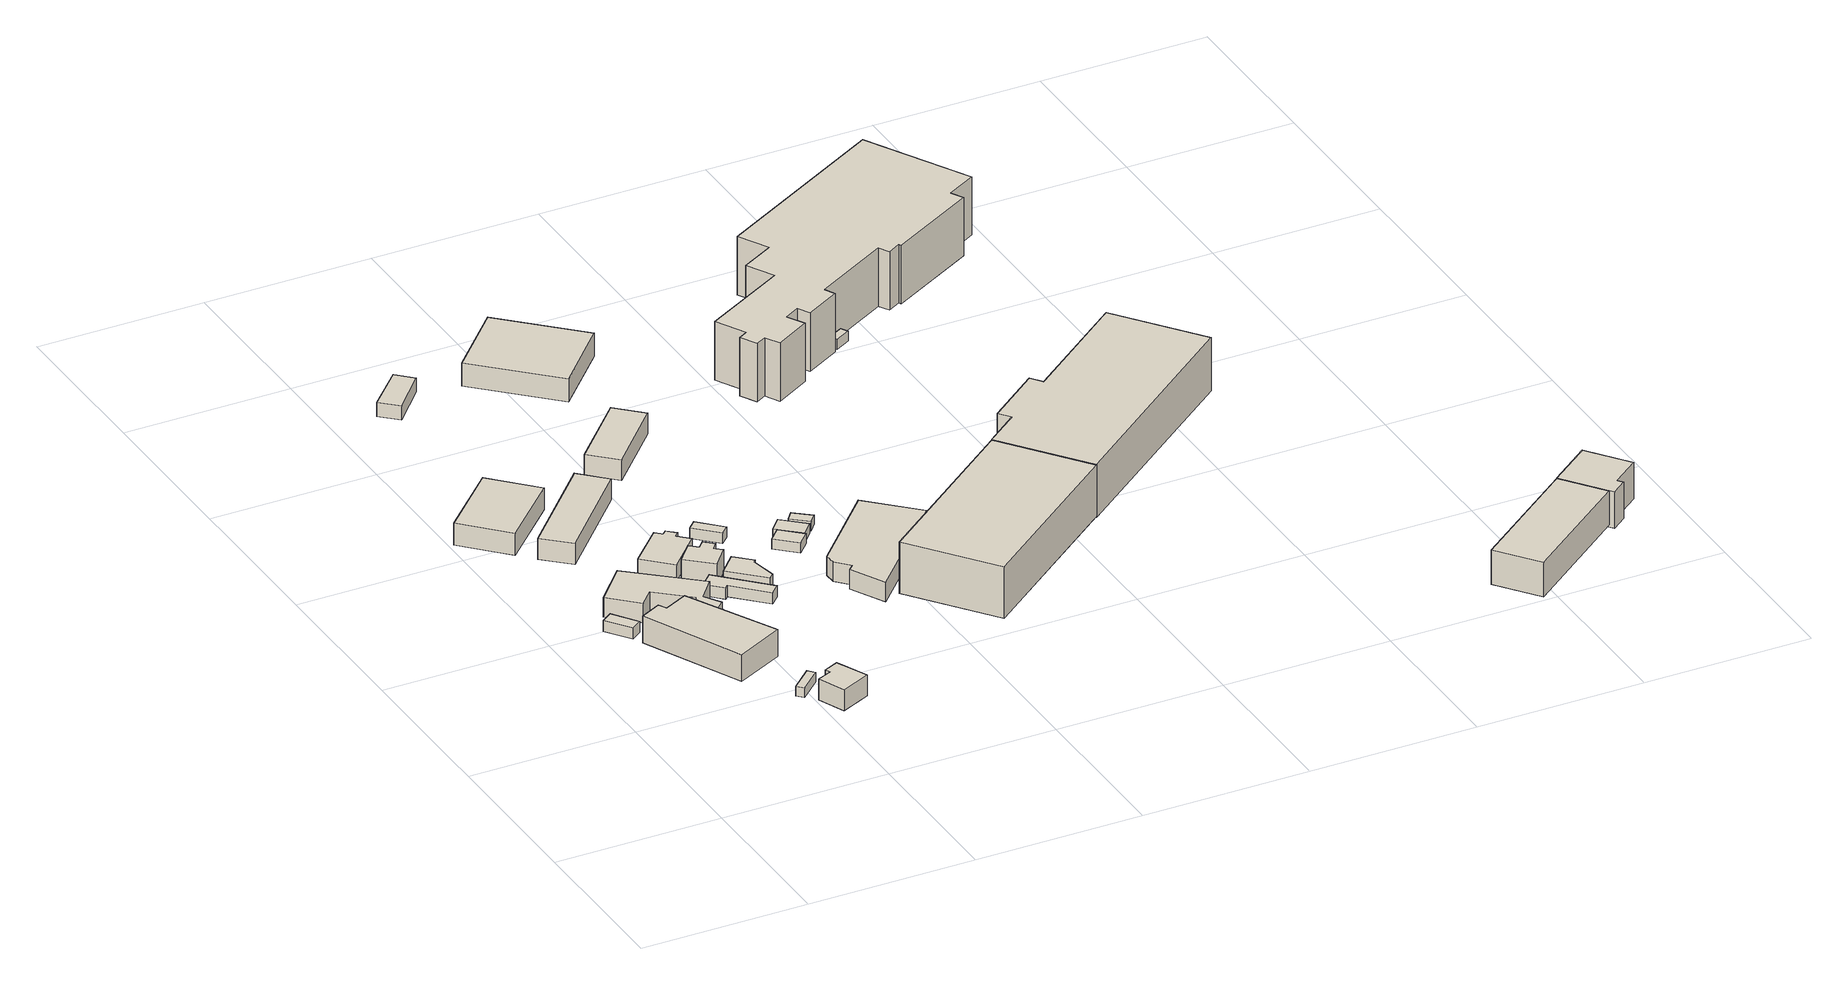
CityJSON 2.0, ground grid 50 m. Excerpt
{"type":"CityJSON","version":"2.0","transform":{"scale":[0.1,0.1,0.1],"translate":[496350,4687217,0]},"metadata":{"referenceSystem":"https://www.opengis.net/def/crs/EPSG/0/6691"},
"CityObjects":{
"building1":{"type":"Building","attributes":{"usage":"461","yearOfConstruction":"0001","measuredHeight":3.7,"storeysAboveGround":9999,"storeysBelowGround":9999,"BuildingDetailAttribute.siteArea":-9999,"BuildingDetailAttribute.totalFloorArea":-9999,"BuildingDetailAttribute.buildingFootprintArea":-9999,"BuildingDetailAttribute.buildingRoofEdgeArea":-9999,"BuildingDetailAttribute.buildingStructureOrgType":"9","BuildingDetailAttribute.fireproofStructureType":"1011","BuildingDetailAttribute.urbanPlanType":"21","BuildingDetailAttribute.areaClassificationType":"22","BuildingDetailAttribute.districtsAndZonesType":"99","BuildingDetailAttribute.landUseType":"231","BuildingDetailAttribute.buildingCoverageRate":-9999,"BuildingDetailAttribute.floorAreaRate":-9999,"BuildingDetailAttribute.specifiedBuildingCoverageRate":-9999,"BuildingDetailAttribute.specifiedFloorAreaRate":-9999,"BuildingDetailAttribute.surveyYear":2018,"TsunamiRiskAttribute.description":"1","TsunamiRiskAttribute.rank":"3","TsunamiRiskAttribute.depth":3.76,"BuildingIDAttribute.prefecture":"01","BuildingIDAttribute.city":"01205","RealEstateIDAttribute.realEstateIDOfBuilding":"4302000108419-0000","RealEstateIDAttribute.numberOfRealEstateIDOfLand":1,"RealEstateIDAttribute.realEstateIDOfLand":"4302000111727-0000","RealEstateIDAttribute.matchingScore":96},"geometry":[{"type":"Solid","lod":"1","boundaries":[[[[0,1,2,3]],[[2,4,5,3]],[[1,6,4,2]],[[0,7,6,1]],[[3,5,7,0]],[[4,6,7,5]]]]}]},
"building2":{"type":"Building","attributes":{"usage":"441","yearOfConstruction":1954,"measuredHeight":10.1,"storeysAboveGround":1,"storeysBelowGround":9999,"BuildingDetailAttribute.siteArea":2481,"BuildingDetailAttribute.totalFloorArea":260,"BuildingDetailAttribute.buildingFootprintArea":260,"BuildingDetailAttribute.buildingRoofEdgeArea":495.9,"BuildingDetailAttribute.buildingStructureOrgType":"1","BuildingDetailAttribute.fireproofStructureType":"1003","BuildingDetailAttribute.urbanPlanType":"21","BuildingDetailAttribute.areaClassificationType":"22","BuildingDetailAttribute.districtsAndZonesType":"5","BuildingDetailAttribute.landUseType":"261","BuildingDetailAttribute.buildingCoverageRate":10,"BuildingDetailAttribute.floorAreaRate":10,"BuildingDetailAttribute.specifiedBuildingCoverageRate":60,"BuildingDetailAttribute.specifiedFloorAreaRate":200,"BuildingDetailAttribute.surveyYear":2018,"TsunamiRiskAttribute.description":"1","TsunamiRiskAttribute.rank":"3","TsunamiRiskAttribute.depth":3.81,"BuildingIDAttribute.prefecture":"01","BuildingIDAttribute.city":"01205","RealEstateIDAttribute.realEstateIDOfBuilding":"4302000108411-0000","RealEstateIDAttribute.numberOfRealEstateIDOfLand":2,"RealEstateIDAttribute.realEstateIDOfLand":"4302000111727-0000","RealEstateIDAttribute.matchingScore":91},"geometry":[{"type":"Solid","lod":"1","boundaries":[[[[8,9,10,11,12,13]],[[12,14,15,13]],[[11,16,14,12]],[[10,17,16,11]],[[9,18,17,10]],[[8,19,18,9]],[[13,15,19,8]],[[14,16,17,18,19,15]]]]}]},
"building3":{"type":"Building","attributes":{"usage":"461","yearOfConstruction":"0001","measuredHeight":9.5,"storeysAboveGround":9999,"storeysBelowGround":9999,"BuildingDetailAttribute.siteArea":-9999,"BuildingDetailAttribute.totalFloorArea":-9999,"BuildingDetailAttribute.buildingFootprintArea":-9999,"BuildingDetailAttribute.buildingRoofEdgeArea":-9999,"BuildingDetailAttribute.buildingStructureOrgType":"9","BuildingDetailAttribute.fireproofStructureType":"1011","BuildingDetailAttribute.urbanPlanType":"21","BuildingDetailAttribute.areaClassificationType":"22","BuildingDetailAttribute.districtsAndZonesType":"99","BuildingDetailAttribute.landUseType":"231","BuildingDetailAttribute.buildingCoverageRate":-9999,"BuildingDetailAttribute.floorAreaRate":-9999,"BuildingDetailAttribute.specifiedBuildingCoverageRate":-9999,"BuildingDetailAttribute.specifiedFloorAreaRate":-9999,"BuildingDetailAttribute.surveyYear":2018,"TsunamiRiskAttribute.description":"1","TsunamiRiskAttribute.rank":"3","TsunamiRiskAttribute.depth":3.98,"BuildingIDAttribute.prefecture":"01","BuildingIDAttribute.city":"01205","RealEstateIDAttribute.realEstateIDOfBuilding":"4302000083629-0000","RealEstateIDAttribute.numberOfRealEstateIDOfLand":16,"RealEstateIDAttribute.realEstateIDOfLand":"4302000094026-0000","RealEstateIDAttribute.matchingScore":95},"geometry":[{"type":"Solid","lod":"1","boundaries":[[[[20,21,22,23]],[[22,24,25,23]],[[21,26,24,22]],[[20,27,26,21]],[[23,25,27,20]],[[24,26,27,25]]]]}]},
"building4":{"type":"Building","attributes":{"usage":"461","yearOfConstruction":"0001","measuredHeight":7.3,"storeysAboveGround":9999,"storeysBelowGround":9999,"BuildingDetailAttribute.siteArea":-9999,"BuildingDetailAttribute.totalFloorArea":-9999,"BuildingDetailAttribute.buildingFootprintArea":-9999,"BuildingDetailAttribute.buildingRoofEdgeArea":-9999,"BuildingDetailAttribute.buildingStructureOrgType":"9","BuildingDetailAttribute.fireproofStructureType":"1011","BuildingDetailAttribute.urbanPlanType":"21","BuildingDetailAttribute.areaClassificationType":"22","BuildingDetailAttribute.districtsAndZonesType":"99","BuildingDetailAttribute.landUseType":"231","BuildingDetailAttribute.buildingCoverageRate":-9999,"BuildingDetailAttribute.floorAreaRate":-9999,"BuildingDetailAttribute.specifiedBuildingCoverageRate":-9999,"BuildingDetailAttribute.specifiedFloorAreaRate":-9999,"BuildingDetailAttribute.surveyYear":2018,"TsunamiRiskAttribute.description":"1","TsunamiRiskAttribute.rank":"3","TsunamiRiskAttribute.depth":3.81,"BuildingIDAttribute.prefecture":"01","BuildingIDAttribute.city":"01205","RealEstateIDAttribute.realEstateIDOfBuilding":"4302000108414-0000","RealEstateIDAttribute.numberOfRealEstateIDOfLand":1,"RealEstateIDAttribute.realEstateIDOfLand":"4302000111727-0000","RealEstateIDAttribute.matchingScore":97},"geometry":[{"type":"Solid","lod":"1","boundaries":[[[[28,29,30,31,32,33,34,35,36,37,38,39]],[[38,40,41,39]],[[37,42,40,38]],[[36,43,42,37]],[[35,44,43,36]],[[34,45,44,35]],[[33,46,45,34]],[[32,47,46,33]],[[31,48,47,32]],[[30,49,48,31]],[[29,50,49,30]],[[28,51,50,29]],[[39,41,51,28]],[[40,42,43,44,45,46,47,48,49,50,51,41]]]]}]},
"building5":{"type":"Building","attributes":{"usage":"431","yearOfConstruction":2006,"measuredHeight":3.1,"storeysAboveGround":1,"storeysBelowGround":9999,"BuildingDetailAttribute.siteArea":76,"BuildingDetailAttribute.totalFloorArea":25,"BuildingDetailAttribute.buildingFootprintArea":25,"BuildingDetailAttribute.buildingRoofEdgeArea":22.2,"BuildingDetailAttribute.buildingStructureOrgType":"1","BuildingDetailAttribute.fireproofStructureType":"1003","BuildingDetailAttribute.urbanPlanType":"21","BuildingDetailAttribute.areaClassificationType":"22","BuildingDetailAttribute.districtsAndZonesType":"5","BuildingDetailAttribute.landUseType":"261","BuildingDetailAttribute.buildingCoverageRate":33,"BuildingDetailAttribute.floorAreaRate":33,"BuildingDetailAttribute.specifiedBuildingCoverageRate":60,"BuildingDetailAttribute.specifiedFloorAreaRate":200,"BuildingDetailAttribute.surveyYear":2018,"TsunamiRiskAttribute.description":"1","TsunamiRiskAttribute.rank":"3","TsunamiRiskAttribute.depth":3.92,"BuildingIDAttribute.prefecture":"01","BuildingIDAttribute.city":"01205"},"geometry":[{"type":"Solid","lod":"1","boundaries":[[[[52,53,54,55]],[[54,56,57,55]],[[53,58,56,54]],[[52,59,58,53]],[[55,57,59,52]],[[56,58,59,57]]]]}]},
"building6":{"type":"Building","attributes":{"usage":"402","yearOfConstruction":1985,"measuredHeight":8.3,"storeysAboveGround":2,"storeysBelowGround":9999,"BuildingDetailAttribute.siteArea":212,"BuildingDetailAttribute.totalFloorArea":148,"BuildingDetailAttribute.buildingFootprintArea":93,"BuildingDetailAttribute.buildingRoofEdgeArea":93,"BuildingDetailAttribute.buildingStructureOrgType":"1","BuildingDetailAttribute.fireproofStructureType":"1003","BuildingDetailAttribute.urbanPlanType":"21","BuildingDetailAttribute.areaClassificationType":"22","BuildingDetailAttribute.districtsAndZonesType":"5","BuildingDetailAttribute.landUseType":"261","BuildingDetailAttribute.buildingCoverageRate":44,"BuildingDetailAttribute.floorAreaRate":70,"BuildingDetailAttribute.specifiedBuildingCoverageRate":60,"BuildingDetailAttribute.specifiedFloorAreaRate":200,"BuildingDetailAttribute.surveyYear":2018,"TsunamiRiskAttribute.description":"1","TsunamiRiskAttribute.rank":"3","TsunamiRiskAttribute.depth":3.8,"BuildingIDAttribute.prefecture":"01","BuildingIDAttribute.city":"01205","RealEstateIDAttribute.realEstateIDOfBuilding":"4302000108397-0000","RealEstateIDAttribute.numberOfRealEstateIDOfLand":8,"RealEstateIDAttribute.realEstateIDOfLand":"4302000111727-0000","RealEstateIDAttribute.matchingScore":92},"geometry":[{"type":"Solid","lod":"1","boundaries":[[[[60,61,62,63,64,65]],[[64,66,67,65]],[[63,68,66,64]],[[62,69,68,63]],[[61,70,69,62]],[[60,71,70,61]],[[65,67,71,60]],[[66,68,69,70,71,67]]]]}]},
"building7":{"type":"Building","attributes":{"usage":"461","yearOfConstruction":"0001","measuredHeight":7.6,"storeysAboveGround":9999,"storeysBelowGround":9999,"BuildingDetailAttribute.siteArea":-9999,"BuildingDetailAttribute.totalFloorArea":-9999,"BuildingDetailAttribute.buildingFootprintArea":-9999,"BuildingDetailAttribute.buildingRoofEdgeArea":-9999,"BuildingDetailAttribute.buildingStructureOrgType":"9","BuildingDetailAttribute.fireproofStructureType":"1011","BuildingDetailAttribute.urbanPlanType":"21","BuildingDetailAttribute.areaClassificationType":"22","BuildingDetailAttribute.districtsAndZonesType":"99","BuildingDetailAttribute.landUseType":"231","BuildingDetailAttribute.buildingCoverageRate":-9999,"BuildingDetailAttribute.floorAreaRate":-9999,"BuildingDetailAttribute.specifiedBuildingCoverageRate":-9999,"BuildingDetailAttribute.specifiedFloorAreaRate":-9999,"BuildingDetailAttribute.surveyYear":2018,"TsunamiRiskAttribute.description":"1","TsunamiRiskAttribute.rank":"3","TsunamiRiskAttribute.depth":3.74,"BuildingIDAttribute.prefecture":"01","BuildingIDAttribute.city":"01205","RealEstateIDAttribute.realEstateIDOfBuilding":"4302000083630-0000","RealEstateIDAttribute.numberOfRealEstateIDOfLand":16,"RealEstateIDAttribute.realEstateIDOfLand":"4302000094026-0000","RealEstateIDAttribute.matchingScore":96},"geometry":[{"type":"Solid","lod":"1","boundaries":[[[[72,73,74,75]],[[74,76,77,75]],[[73,78,76,74]],[[72,79,78,73]],[[75,77,79,72]],[[76,78,79,77]]]]}]},
"building8":{"type":"Building","attributes":{"usage":"401","yearOfConstruction":1990,"measuredHeight":5.8,"storeysAboveGround":1,"storeysBelowGround":9999,"BuildingDetailAttribute.siteArea":289,"BuildingDetailAttribute.totalFloorArea":164,"BuildingDetailAttribute.buildingFootprintArea":164,"BuildingDetailAttribute.buildingRoofEdgeArea":167.6,"BuildingDetailAttribute.buildingStructureOrgType":"2","BuildingDetailAttribute.fireproofStructureType":"1002","BuildingDetailAttribute.urbanPlanType":"21","BuildingDetailAttribute.areaClassificationType":"22","BuildingDetailAttribute.districtsAndZonesType":"12","BuildingDetailAttribute.landUseType":"261","BuildingDetailAttribute.buildingCoverageRate":57,"BuildingDetailAttribute.floorAreaRate":57,"BuildingDetailAttribute.specifiedBuildingCoverageRate":-9999,"BuildingDetailAttribute.specifiedFloorAreaRate":-9999,"BuildingDetailAttribute.surveyYear":2018,"TsunamiRiskAttribute.description":"1","TsunamiRiskAttribute.rank":"3","TsunamiRiskAttribute.depth":3.8,"BuildingIDAttribute.prefecture":"01","BuildingIDAttribute.city":"01205","RealEstateIDAttribute.realEstateIDOfBuilding":"4302001153695-0000","RealEstateIDAttribute.numberOfRealEstateIDOfLand":1,"RealEstateIDAttribute.realEstateIDOfLand":"4302000111727-0000","RealEstateIDAttribute.matchingScore":91},"geometry":[{"type":"Solid","lod":"1","boundaries":[[[[80,81,82,83,84,85,86,87]],[[86,88,89,87]],[[85,90,88,86]],[[84,91,90,85]],[[83,92,91,84]],[[82,93,92,83]],[[81,94,93,82]],[[80,95,94,81]],[[87,89,95,80]],[[88,90,91,92,93,94,95,89]]]]}]},
"building9":{"type":"Building","attributes":{"usage":"461","yearOfConstruction":"0001","measuredHeight":7.5,"storeysAboveGround":9999,"storeysBelowGround":9999,"BuildingDetailAttribute.siteArea":-9999,"BuildingDetailAttribute.totalFloorArea":-9999,"BuildingDetailAttribute.buildingFootprintArea":-9999,"BuildingDetailAttribute.buildingRoofEdgeArea":-9999,"BuildingDetailAttribute.buildingStructureOrgType":"9","BuildingDetailAttribute.fireproofStructureType":"1011","BuildingDetailAttribute.urbanPlanType":"21","BuildingDetailAttribute.areaClassificationType":"22","BuildingDetailAttribute.districtsAndZonesType":"99","BuildingDetailAttribute.landUseType":"231","BuildingDetailAttribute.buildingCoverageRate":-9999,"BuildingDetailAttribute.floorAreaRate":-9999,"BuildingDetailAttribute.specifiedBuildingCoverageRate":-9999,"BuildingDetailAttribute.specifiedFloorAreaRate":-9999,"BuildingDetailAttribute.surveyYear":2018,"TsunamiRiskAttribute.description":"1","TsunamiRiskAttribute.rank":"3","TsunamiRiskAttribute.depth":3.94,"BuildingIDAttribute.prefecture":"01","BuildingIDAttribute.city":"01205"},"geometry":[{"type":"Solid","lod":"1","boundaries":[[[[96,97,98,99,100,101,102,103]],[[102,104,105,103]],[[101,106,104,102]],[[100,107,106,101]],[[99,108,107,100]],[[98,109,108,99]],[[97,110,109,98]],[[96,111,110,97]],[[103,105,111,96]],[[104,106,107,108,109,110,111,105]]]]}]},
"building10":{"type":"Building","attributes":{"usage":"461","yearOfConstruction":"0001","measuredHeight":5,"storeysAboveGround":9999,"storeysBelowGround":9999,"BuildingDetailAttribute.siteArea":-9999,"BuildingDetailAttribute.totalFloorArea":-9999,"BuildingDetailAttribute.buildingFootprintArea":-9999,"BuildingDetailAttribute.buildingRoofEdgeArea":-9999,"BuildingDetailAttribute.buildingStructureOrgType":"9","BuildingDetailAttribute.fireproofStructureType":"1011","BuildingDetailAttribute.urbanPlanType":"21","BuildingDetailAttribute.areaClassificationType":"22","BuildingDetailAttribute.districtsAndZonesType":"99","BuildingDetailAttribute.landUseType":"231","BuildingDetailAttribute.buildingCoverageRate":-9999,"BuildingDetailAttribute.floorAreaRate":-9999,"BuildingDetailAttribute.specifiedBuildingCoverageRate":-9999,"BuildingDetailAttribute.specifiedFloorAreaRate":-9999,"BuildingDetailAttribute.surveyYear":2018,"TsunamiRiskAttribute.description":"1","TsunamiRiskAttribute.rank":"3","TsunamiRiskAttribute.depth":4.03,"BuildingIDAttribute.prefecture":"01","BuildingIDAttribute.city":"01205"},"geometry":[{"type":"Solid","lod":"1","boundaries":[[[[112,113,114,115,116,117]],[[116,118,119,117]],[[115,120,118,116]],[[114,121,120,115]],[[113,122,121,114]],[[112,123,122,113]],[[117,119,123,112]],[[118,120,121,122,123,119]]]]}]},
"building11":{"type":"Building","attributes":{"usage":"461","yearOfConstruction":"0001","measuredHeight":5.1,"storeysAboveGround":9999,"storeysBelowGround":9999,"BuildingDetailAttribute.siteArea":-9999,"BuildingDetailAttribute.totalFloorArea":-9999,"BuildingDetailAttribute.buildingFootprintArea":-9999,"BuildingDetailAttribute.buildingRoofEdgeArea":-9999,"BuildingDetailAttribute.buildingStructureOrgType":"9","BuildingDetailAttribute.fireproofStructureType":"1011","BuildingDetailAttribute.urbanPlanType":"21","BuildingDetailAttribute.areaClassificationType":"22","BuildingDetailAttribute.districtsAndZonesType":"99","BuildingDetailAttribute.landUseType":"231","BuildingDetailAttribute.buildingCoverageRate":-9999,"BuildingDetailAttribute.floorAreaRate":-9999,"BuildingDetailAttribute.specifiedBuildingCoverageRate":-9999,"BuildingDetailAttribute.specifiedFloorAreaRate":-9999,"BuildingDetailAttribute.surveyYear":2018,"TsunamiRiskAttribute.description":"1","TsunamiRiskAttribute.rank":"3","TsunamiRiskAttribute.depth":3.65,"BuildingIDAttribute.prefecture":"01","BuildingIDAttribute.city":"01205","RealEstateIDAttribute.realEstateIDOfBuilding":"4302000083627-0000","RealEstateIDAttribute.numberOfRealEstateIDOfLand":16,"RealEstateIDAttribute.realEstateIDOfLand":"4302000094026-0000","RealEstateIDAttribute.matchingScore":98},"geometry":[{"type":"Solid","lod":"1","boundaries":[[[[124,125,126,127]],[[126,128,129,127]],[[125,130,128,126]],[[124,131,130,125]],[[127,129,131,124]],[[128,130,131,129]]]]}]},
"building12":{"type":"Building","attributes":{"usage":"461","yearOfConstruction":"0001","measuredHeight":6.2,"storeysAboveGround":9999,"storeysBelowGround":9999,"BuildingDetailAttribute.siteArea":-9999,"BuildingDetailAttribute.totalFloorArea":-9999,"BuildingDetailAttribute.buildingFootprintArea":-9999,"BuildingDetailAttribute.buildingRoofEdgeArea":-9999,"BuildingDetailAttribute.buildingStructureOrgType":"9","BuildingDetailAttribute.fireproofStructureType":"1011","BuildingDetailAttribute.urbanPlanType":"21","BuildingDetailAttribute.areaClassificationType":"22","BuildingDetailAttribute.districtsAndZonesType":"99","BuildingDetailAttribute.landUseType":"231","BuildingDetailAttribute.buildingCoverageRate":-9999,"BuildingDetailAttribute.floorAreaRate":-9999,"BuildingDetailAttribute.specifiedBuildingCoverageRate":-9999,"BuildingDetailAttribute.specifiedFloorAreaRate":-9999,"BuildingDetailAttribute.surveyYear":2018,"TsunamiRiskAttribute.description":"1","TsunamiRiskAttribute.rank":"3","TsunamiRiskAttribute.depth":4.04,"BuildingIDAttribute.prefecture":"01","BuildingIDAttribute.city":"01205"},"geometry":[{"type":"Solid","lod":"1","boundaries":[[[[132,133,134,135,136,137]],[[136,138,139,137]],[[135,140,138,136]],[[134,141,140,135]],[[133,142,141,134]],[[132,143,142,133]],[[137,139,143,132]],[[138,140,141,142,143,139]]]]}]},
"building13":{"type":"Building","attributes":{"usage":"461","yearOfConstruction":"0001","measuredHeight":3.8,"storeysAboveGround":9999,"storeysBelowGround":9999,"BuildingDetailAttribute.siteArea":-9999,"BuildingDetailAttribute.totalFloorArea":-9999,"BuildingDetailAttribute.buildingFootprintArea":-9999,"BuildingDetailAttribute.buildingRoofEdgeArea":-9999,"BuildingDetailAttribute.buildingStructureOrgType":"9","BuildingDetailAttribute.fireproofStructureType":"1011","BuildingDetailAttribute.urbanPlanType":"21","BuildingDetailAttribute.areaClassificationType":"22","BuildingDetailAttribute.districtsAndZonesType":"99","BuildingDetailAttribute.landUseType":"231","BuildingDetailAttribute.buildingCoverageRate":-9999,"BuildingDetailAttribute.floorAreaRate":-9999,"BuildingDetailAttribute.specifiedBuildingCoverageRate":-9999,"BuildingDetailAttribute.specifiedFloorAreaRate":-9999,"BuildingDetailAttribute.surveyYear":2018,"TsunamiRiskAttribute.description":"1","TsunamiRiskAttribute.rank":"3","TsunamiRiskAttribute.depth":3.78,"BuildingIDAttribute.prefecture":"01","BuildingIDAttribute.city":"01205"},"geometry":[{"type":"Solid","lod":"1","boundaries":[[[[144,145,146,147]],[[146,148,149,147]],[[145,150,148,146]],[[144,151,150,145]],[[147,149,151,144]],[[148,150,151,149]]]]}]},
"building14":{"type":"Building","attributes":{"usage":"461","yearOfConstruction":"0001","measuredHeight":11.4,"storeysAboveGround":9999,"storeysBelowGround":9999,"BuildingDetailAttribute.siteArea":-9999,"BuildingDetailAttribute.totalFloorArea":-9999,"BuildingDetailAttribute.buildingFootprintArea":-9999,"BuildingDetailAttribute.buildingRoofEdgeArea":-9999,"BuildingDetailAttribute.buildingStructureOrgType":"9","BuildingDetailAttribute.fireproofStructureType":"1011","BuildingDetailAttribute.urbanPlanType":"21","BuildingDetailAttribute.areaClassificationType":"22","BuildingDetailAttribute.districtsAndZonesType":"99","BuildingDetailAttribute.landUseType":"231","BuildingDetailAttribute.buildingCoverageRate":-9999,"BuildingDetailAttribute.floorAreaRate":-9999,"BuildingDetailAttribute.specifiedBuildingCoverageRate":-9999,"BuildingDetailAttribute.specifiedFloorAreaRate":-9999,"BuildingDetailAttribute.surveyYear":2018,"TsunamiRiskAttribute.description":"1","TsunamiRiskAttribute.rank":"3","TsunamiRiskAttribute.depth":3.67,"BuildingIDAttribute.prefecture":"01","BuildingIDAttribute.city":"01205","RealEstateIDAttribute.realEstateIDOfBuilding":"4302000083631-0000","RealEstateIDAttribute.numberOfRealEstateIDOfLand":16,"RealEstateIDAttribute.realEstateIDOfLand":"4302000094026-0000","RealEstateIDAttribute.matchingScore":97},"geometry":[{"type":"Solid","lod":"1","boundaries":[[[[152,153,154,155]],[[154,156,157,155]],[[153,158,156,154]],[[152,159,158,153]],[[155,157,159,152]],[[156,158,159,157]]]]}]},
"building15":{"type":"Building","attributes":{"usage":"461","yearOfConstruction":"0001","measuredHeight":3.5,"storeysAboveGround":9999,"storeysBelowGround":9999,"BuildingDetailAttribute.siteArea":-9999,"BuildingDetailAttribute.totalFloorArea":-9999,"BuildingDetailAttribute.buildingFootprintArea":-9999,"BuildingDetailAttribute.buildingRoofEdgeArea":-9999,"BuildingDetailAttribute.buildingStructureOrgType":"9","BuildingDetailAttribute.fireproofStructureType":"1011","BuildingDetailAttribute.urbanPlanType":"21","BuildingDetailAttribute.areaClassificationType":"22","BuildingDetailAttribute.districtsAndZonesType":"99","BuildingDetailAttribute.landUseType":"231","BuildingDetailAttribute.buildingCoverageRate":-9999,"BuildingDetailAttribute.floorAreaRate":-9999,"BuildingDetailAttribute.specifiedBuildingCoverageRate":-9999,"BuildingDetailAttribute.specifiedFloorAreaRate":-9999,"BuildingDetailAttribute.surveyYear":2018,"TsunamiRiskAttribute.description":"1","TsunamiRiskAttribute.rank":"3","TsunamiRiskAttribute.depth":3.96,"BuildingIDAttribute.prefecture":"01","BuildingIDAttribute.city":"01205","RealEstateIDAttribute.realEstateIDOfBuilding":"4302000108421-0000","RealEstateIDAttribute.numberOfRealEstateIDOfLand":1,"RealEstateIDAttribute.realEstateIDOfLand":"4302000111727-0000","RealEstateIDAttribute.matchingScore":98},"geometry":[{"type":"Solid","lod":"1","boundaries":[[[[160,161,162,163]],[[162,164,165,163]],[[161,166,164,162]],[[160,167,166,161]],[[163,165,167,160]],[[164,166,167,165]]]]}]},
"building16":{"type":"Building","attributes":{"usage":"461","yearOfConstruction":"0001","measuredHeight":3.5,"storeysAboveGround":9999,"storeysBelowGround":9999,"BuildingDetailAttribute.siteArea":-9999,"BuildingDetailAttribute.totalFloorArea":-9999,"BuildingDetailAttribute.buildingFootprintArea":-9999,"BuildingDetailAttribute.buildingRoofEdgeArea":-9999,"BuildingDetailAttribute.buildingStructureOrgType":"9","BuildingDetailAttribute.fireproofStructureType":"1011","BuildingDetailAttribute.urbanPlanType":"21","BuildingDetailAttribute.areaClassificationType":"22","BuildingDetailAttribute.districtsAndZonesType":"99","BuildingDetailAttribute.landUseType":"231","BuildingDetailAttribute.buildingCoverageRate":-9999,"BuildingDetailAttribute.floorAreaRate":-9999,"BuildingDetailAttribute.specifiedBuildingCoverageRate":-9999,"BuildingDetailAttribute.specifiedFloorAreaRate":-9999,"BuildingDetailAttribute.surveyYear":2018,"TsunamiRiskAttribute.description":"1","TsunamiRiskAttribute.rank":"3","TsunamiRiskAttribute.depth":3.96,"BuildingIDAttribute.prefecture":"01","BuildingIDAttribute.city":"01205","RealEstateIDAttribute.realEstateIDOfBuilding":"4302000108399-0000","RealEstateIDAttribute.numberOfRealEstateIDOfLand":8,"RealEstateIDAttribute.realEstateIDOfLand":"4302000111727-0000","RealEstateIDAttribute.matchingScore":97},"geometry":[{"type":"Solid","lod":"1","boundaries":[[[[168,169,170,171]],[[170,172,173,171]],[[169,174,172,170]],[[168,175,174,169]],[[171,173,175,168]],[[172,174,175,173]]]]}]},
"building17":{"type":"Building","attributes":{"usage":"461","yearOfConstruction":"0001","measuredHeight":2.9,"storeysAboveGround":9999,"storeysBelowGround":9999,"BuildingDetailAttribute.siteArea":-9999,"BuildingDetailAttribute.totalFloorArea":-9999,"BuildingDetailAttribute.buildingFootprintArea":-9999,"BuildingDetailAttribute.buildingRoofEdgeArea":-9999,"BuildingDetailAttribute.buildingStructureOrgType":"9","BuildingDetailAttribute.fireproofStructureType":"1011","BuildingDetailAttribute.urbanPlanType":"21","BuildingDetailAttribute.areaClassificationType":"22","BuildingDetailAttribute.districtsAndZonesType":"99","BuildingDetailAttribute.landUseType":"231","BuildingDetailAttribute.buildingCoverageRate":-9999,"BuildingDetailAttribute.floorAreaRate":-9999,"BuildingDetailAttribute.specifiedBuildingCoverageRate":-9999,"BuildingDetailAttribute.specifiedFloorAreaRate":-9999,"BuildingDetailAttribute.surveyYear":2018,"TsunamiRiskAttribute.description":"1","TsunamiRiskAttribute.rank":"3","TsunamiRiskAttribute.depth":4.02,"BuildingIDAttribute.prefecture":"01","BuildingIDAttribute.city":"01205","RealEstateIDAttribute.realEstateIDOfBuilding":"4302000108420-0000","RealEstateIDAttribute.numberOfRealEstateIDOfLand":1,"RealEstateIDAttribute.realEstateIDOfLand":"4302000111727-0000","RealEstateIDAttribute.matchingScore":96},"geometry":[{"type":"Solid","lod":"1","boundaries":[[[[176,177,178,179]],[[178,180,181,179]],[[177,182,180,178]],[[176,183,182,177]],[[179,181,183,176]],[[180,182,183,181]]]]}]},
"building18":{"type":"Building","attributes":{"usage":"431","yearOfConstruction":1993,"measuredHeight":8.9,"storeysAboveGround":1,"storeysBelowGround":9999,"BuildingDetailAttribute.siteArea":-9999,"BuildingDetailAttribute.totalFloorArea":615,"BuildingDetailAttribute.buildingFootprintArea":615,"BuildingDetailAttribute.buildingRoofEdgeArea":727.2,"BuildingDetailAttribute.buildingStructureOrgType":"2","BuildingDetailAttribute.fireproofStructureType":"1002","BuildingDetailAttribute.urbanPlanType":"21","BuildingDetailAttribute.areaClassificationType":"22","BuildingDetailAttribute.districtsAndZonesType":"12","BuildingDetailAttribute.landUseType":"261","BuildingDetailAttribute.buildingCoverageRate":-9999,"BuildingDetailAttribute.floorAreaRate":-9999,"BuildingDetailAttribute.specifiedBuildingCoverageRate":-9999,"BuildingDetailAttribute.specifiedFloorAreaRate":-9999,"BuildingDetailAttribute.surveyYear":2018,"TsunamiRiskAttribute.description":"1","TsunamiRiskAttribute.rank":"3","TsunamiRiskAttribute.depth":3.58,"BuildingIDAttribute.prefecture":"01","BuildingIDAttribute.city":"01205"},"geometry":[{"type":"Solid","lod":"1","boundaries":[[[[184,185,186,187]],[[186,188,189,187]],[[185,190,188,186]],[[184,191,190,185]],[[187,189,191,184]],[[188,190,191,189]]]]}]},
"building19":{"type":"Building","attributes":{"usage":"441","yearOfConstruction":1985,"measuredHeight":8.5,"storeysAboveGround":1,"storeysBelowGround":9999,"BuildingDetailAttribute.siteArea":-9999,"BuildingDetailAttribute.totalFloorArea":922,"BuildingDetailAttribute.buildingFootprintArea":922,"BuildingDetailAttribute.buildingRoofEdgeArea":663.4,"BuildingDetailAttribute.buildingStructureOrgType":"9","BuildingDetailAttribute.fireproofStructureType":"1011","BuildingDetailAttribute.urbanPlanType":"21","BuildingDetailAttribute.areaClassificationType":"22","BuildingDetailAttribute.districtsAndZonesType":"12","BuildingDetailAttribute.landUseType":"261","BuildingDetailAttribute.buildingCoverageRate":-9999,"BuildingDetailAttribute.floorAreaRate":-9999,"BuildingDetailAttribute.specifiedBuildingCoverageRate":-9999,"BuildingDetailAttribute.specifiedFloorAreaRate":-9999,"BuildingDetailAttribute.surveyYear":2018,"TsunamiRiskAttribute.description":"1","TsunamiRiskAttribute.rank":"3","TsunamiRiskAttribute.depth":4.13,"BuildingIDAttribute.prefecture":"01","BuildingIDAttribute.city":"01205"},"geometry":[{"type":"Solid","lod":"1","boundaries":[[[[192,193,194,195,196,197,198]],[[197,199,200,198]],[[196,201,199,197]],[[195,202,201,196]],[[194,203,202,195]],[[193,204,203,194]],[[192,205,204,193]],[[198,200,205,192]],[[199,201,202,203,204,205,200]]]]}]},
"building20":{"type":"Building","attributes":{"usage":"461","yearOfConstruction":"0001","measuredHeight":3.8,"storeysAboveGround":9999,"storeysBelowGround":9999,"BuildingDetailAttribute.siteArea":-9999,"BuildingDetailAttribute.totalFloorArea":-9999,"BuildingDetailAttribute.buildingFootprintArea":-9999,"BuildingDetailAttribute.buildingRoofEdgeArea":-9999,"BuildingDetailAttribute.buildingStructureOrgType":"9","BuildingDetailAttribute.fireproofStructureType":"1011","BuildingDetailAttribute.urbanPlanType":"21","BuildingDetailAttribute.areaClassificationType":"22","BuildingDetailAttribute.districtsAndZonesType":"99","BuildingDetailAttribute.landUseType":"231","BuildingDetailAttribute.buildingCoverageRate":-9999,"BuildingDetailAttribute.floorAreaRate":-9999,"BuildingDetailAttribute.specifiedBuildingCoverageRate":-9999,"BuildingDetailAttribute.specifiedFloorAreaRate":-9999,"BuildingDetailAttribute.surveyYear":2018,"TsunamiRiskAttribute.description":"1","TsunamiRiskAttribute.rank":"3","TsunamiRiskAttribute.depth":4.18,"BuildingIDAttribute.prefecture":"01","BuildingIDAttribute.city":"01205","RealEstateIDAttribute.realEstateIDOfBuilding":"4302000108425-0000","RealEstateIDAttribute.numberOfRealEstateIDOfLand":1,"RealEstateIDAttribute.realEstateIDOfLand":"4302000111727-0000","RealEstateIDAttribute.matchingScore":92},"geometry":[{"type":"Solid","lod":"1","boundaries":[[[[206,207,208,209]],[[208,210,211,209]],[[207,212,210,208]],[[206,213,212,207]],[[209,211,213,206]],[[210,212,213,211]]]]}]},
"building21":{"type":"Building","attributes":{"usage":"441","yearOfConstruction":1970,"measuredHeight":19.3,"storeysAboveGround":2,"storeysBelowGround":9999,"BuildingDetailAttribute.siteArea":-9999,"BuildingDetailAttribute.totalFloorArea":4171,"BuildingDetailAttribute.buildingFootprintArea":4070,"BuildingDetailAttribute.buildingRoofEdgeArea":4204.9,"BuildingDetailAttribute.buildingStructureOrgType":"2","BuildingDetailAttribute.fireproofStructureType":"1011","BuildingDetailAttribute.urbanPlanType":"21","BuildingDetailAttribute.areaClassificationType":"22","BuildingDetailAttribute.districtsAndZonesType":"12","BuildingDetailAttribute.landUseType":"261","BuildingDetailAttribute.buildingCoverageRate":-9999,"BuildingDetailAttribute.floorAreaRate":-9999,"BuildingDetailAttribute.specifiedBuildingCoverageRate":-9999,"BuildingDetailAttribute.specifiedFloorAreaRate":-9999,"BuildingDetailAttribute.surveyYear":2018,"TsunamiRiskAttribute.description":"1","TsunamiRiskAttribute.rank":"3","TsunamiRiskAttribute.depth":3.94,"BuildingIDAttribute.prefecture":"01","BuildingIDAttribute.city":"01205"},"geometry":[{"type":"Solid","lod":"1","boundaries":[[[[214,215,216,217]],[[216,218,219,217]],[[215,220,218,216]],[[214,221,220,215]],[[217,219,221,214]],[[218,220,221,219]]]]}]},
"building22":{"type":"Building","attributes":{"usage":"461","yearOfConstruction":"0001","measuredHeight":15,"storeysAboveGround":9999,"storeysBelowGround":9999,"BuildingDetailAttribute.siteArea":-9999,"BuildingDetailAttribute.totalFloorArea":-9999,"BuildingDetailAttribute.buildingFootprintArea":-9999,"BuildingDetailAttribute.buildingRoofEdgeArea":-9999,"BuildingDetailAttribute.buildingStructureOrgType":"9","BuildingDetailAttribute.fireproofStructureType":"1011","BuildingDetailAttribute.urbanPlanType":"21","BuildingDetailAttribute.areaClassificationType":"22","BuildingDetailAttribute.districtsAndZonesType":"99","BuildingDetailAttribute.landUseType":"231","BuildingDetailAttribute.buildingCoverageRate":-9999,"BuildingDetailAttribute.floorAreaRate":-9999,"BuildingDetailAttribute.specifiedBuildingCoverageRate":-9999,"BuildingDetailAttribute.specifiedFloorAreaRate":-9999,"BuildingDetailAttribute.surveyYear":2018,"TsunamiRiskAttribute.description":"1","TsunamiRiskAttribute.rank":"3","TsunamiRiskAttribute.depth":3.91,"BuildingIDAttribute.prefecture":"01","BuildingIDAttribute.city":"01205"},"geometry":[{"type":"Solid","lod":"1","boundaries":[[[[222,223,224,225,226]],[[225,227,228,226]],[[224,229,227,225]],[[223,230,229,224]],[[222,231,230,223]],[[226,228,231,222]],[[227,229,230,231,228]]]]}]},
"building23":{"type":"Building","attributes":{"usage":"461","yearOfConstruction":"0001","measuredHeight":3.6,"storeysAboveGround":9999,"storeysBelowGround":9999,"BuildingDetailAttribute.siteArea":-9999,"BuildingDetailAttribute.totalFloorArea":-9999,"BuildingDetailAttribute.buildingFootprintArea":-9999,"BuildingDetailAttribute.buildingRoofEdgeArea":-9999,"BuildingDetailAttribute.buildingStructureOrgType":"9","BuildingDetailAttribute.fireproofStructureType":"1011","BuildingDetailAttribute.urbanPlanType":"21","BuildingDetailAttribute.areaClassificationType":"22","BuildingDetailAttribute.districtsAndZonesType":"99","BuildingDetailAttribute.landUseType":"231","BuildingDetailAttribute.buildingCoverageRate":-9999,"BuildingDetailAttribute.floorAreaRate":-9999,"BuildingDetailAttribute.specifiedBuildingCoverageRate":-9999,"BuildingDetailAttribute.specifiedFloorAreaRate":-9999,"BuildingDetailAttribute.surveyYear":2018,"TsunamiRiskAttribute.description":"1","TsunamiRiskAttribute.rank":"3","TsunamiRiskAttribute.depth":3.93,"BuildingIDAttribute.prefecture":"01","BuildingIDAttribute.city":"01205"},"geometry":[{"type":"Solid","lod":"1","boundaries":[[[[232,233,234,235]],[[234,236,237,235]],[[233,238,236,234]],[[232,239,238,233]],[[235,237,239,232]],[[236,238,239,237]]]]}]},
"building24":{"type":"Building","attributes":{"usage":"461","yearOfConstruction":"0001","measuredHeight":19.4,"storeysAboveGround":9999,"storeysBelowGround":9999,"BuildingDetailAttribute.siteArea":-9999,"BuildingDetailAttribute.totalFloorArea":-9999,"BuildingDetailAttribute.buildingFootprintArea":-9999,"BuildingDetailAttribute.buildingRoofEdgeArea":-9999,"BuildingDetailAttribute.buildingStructureOrgType":"9","BuildingDetailAttribute.fireproofStructureType":"1002","BuildingDetailAttribute.urbanPlanType":"21","BuildingDetailAttribute.areaClassificationType":"22","BuildingDetailAttribute.districtsAndZonesType":"99","BuildingDetailAttribute.landUseType":"231","BuildingDetailAttribute.buildingCoverageRate":-9999,"BuildingDetailAttribute.floorAreaRate":-9999,"BuildingDetailAttribute.specifiedBuildingCoverageRate":-9999,"BuildingDetailAttribute.specifiedFloorAreaRate":-9999,"BuildingDetailAttribute.surveyYear":2018,"TsunamiRiskAttribute.description":"1","TsunamiRiskAttribute.rank":"3","TsunamiRiskAttribute.depth":3.83,"BuildingIDAttribute.prefecture":"01","BuildingIDAttribute.city":"01205","RealEstateIDAttribute.realEstateIDOfBuilding":"4302000108392-0000","RealEstateIDAttribute.numberOfRealEstateIDOfLand":1,"RealEstateIDAttribute.realEstateIDOfLand":"4302000111725-0000","RealEstateIDAttribute.matchingScore":85},"geometry":[{"type":"Solid","lod":"1","boundaries":[[[[240,241,242,243,244,245,246,247]],[[246,248,249,247]],[[245,250,248,246]],[[244,251,250,245]],[[243,252,251,244]],[[242,253,252,243]],[[241,254,253,242]],[[240,255,254,241]],[[247,249,255,240]],[[248,250,251,252,253,254,255,249]]]]}]},
"building25":{"type":"Building","attributes":{"usage":"441","yearOfConstruction":1974,"measuredHeight":20.4,"storeysAboveGround":2,"storeysBelowGround":9999,"BuildingDetailAttribute.siteArea":45274,"BuildingDetailAttribute.totalFloorArea":5905,"BuildingDetailAttribute.buildingFootprintArea":2853,"BuildingDetailAttribute.buildingRoofEdgeArea":3064.2,"BuildingDetailAttribute.buildingStructureOrgType":"2","BuildingDetailAttribute.fireproofStructureType":"1002","BuildingDetailAttribute.urbanPlanType":"21","BuildingDetailAttribute.areaClassificationType":"22","BuildingDetailAttribute.districtsAndZonesType":"12","BuildingDetailAttribute.landUseType":"261","BuildingDetailAttribute.buildingCoverageRate":6,"BuildingDetailAttribute.floorAreaRate":13,"BuildingDetailAttribute.specifiedBuildingCoverageRate":-9999,"BuildingDetailAttribute.specifiedFloorAreaRate":-9999,"BuildingDetailAttribute.surveyYear":2018,"TsunamiRiskAttribute.description":"1","TsunamiRiskAttribute.rank":"3","TsunamiRiskAttribute.depth":3.84,"BuildingIDAttribute.prefecture":"01","BuildingIDAttribute.city":"01205","RealEstateIDAttribute.realEstateIDOfBuilding":"4302000108473-0000","RealEstateIDAttribute.numberOfRealEstateIDOfLand":4,"RealEstateIDAttribute.realEstateIDOfLand":"4302000111806-0000","RealEstateIDAttribute.matchingScore":86},"geometry":[{"type":"Solid","lod":"1","boundaries":[[[[256,257,258,259,260,261,262,263,264,265,266,267,268,269,270,271,272,273,274,275,276,277,278,279]],[[278,280,281,279]],[[277,282,280,278]],[[276,283,282,277]],[[275,284,283,276]],[[274,285,284,275]],[[273,286,285,274]],[[272,287,286,273]],[[271,288,287,272]],[[270,289,288,271]],[[269,290,289,270]],[[268,291,290,269]],[[267,292,291,268]],[[266,293,292,267]],[[265,294,293,266]],[[264,295,294,265]],[[263,296,295,264]],[[262,297,296,263]],[[261,298,297,262]],[[260,299,298,261]],[[259,300,299,260]],[[258,301,300,259]],[[257,302,301,258]],[[256,303,302,257]],[[279,281,303,256]],[[280,282,283,284,285,286,287,288,289,290,291,292,293,294,295,296,297,298,299,300,301,302,303,281]]]]}]},
"building26":{"type":"Building","attributes":{"usage":"461","yearOfConstruction":"0001","measuredHeight":14,"storeysAboveGround":9999,"storeysBelowGround":9999,"BuildingDetailAttribute.siteArea":-9999,"BuildingDetailAttribute.totalFloorArea":-9999,"BuildingDetailAttribute.buildingFootprintArea":-9999,"BuildingDetailAttribute.buildingRoofEdgeArea":-9999,"BuildingDetailAttribute.buildingStructureOrgType":"9","BuildingDetailAttribute.fireproofStructureType":"1011","BuildingDetailAttribute.urbanPlanType":"21","BuildingDetailAttribute.areaClassificationType":"22","BuildingDetailAttribute.districtsAndZonesType":"99","BuildingDetailAttribute.landUseType":"231","BuildingDetailAttribute.buildingCoverageRate":-9999,"BuildingDetailAttribute.floorAreaRate":-9999,"BuildingDetailAttribute.specifiedBuildingCoverageRate":-9999,"BuildingDetailAttribute.specifiedFloorAreaRate":-9999,"BuildingDetailAttribute.surveyYear":2018,"TsunamiRiskAttribute.description":"1","TsunamiRiskAttribute.rank":"3","TsunamiRiskAttribute.depth":3.87,"BuildingIDAttribute.prefecture":"01","BuildingIDAttribute.city":"01205"},"geometry":[{"type":"Solid","lod":"1","boundaries":[[[[304,305,306,307]],[[306,308,309,307]],[[305,310,308,306]],[[304,311,310,305]],[[307,309,311,304]],[[308,310,311,309]]]]}]},
"building27":{"type":"Building","attributes":{"usage":"461","yearOfConstruction":"0001","measuredHeight":-9999,"storeysAboveGround":9999,"storeysBelowGround":9999,"BuildingDetailAttribute.siteArea":-9999,"BuildingDetailAttribute.totalFloorArea":-9999,"BuildingDetailAttribute.buildingFootprintArea":-9999,"BuildingDetailAttribute.buildingRoofEdgeArea":-9999,"BuildingDetailAttribute.buildingStructureOrgType":"9","BuildingDetailAttribute.fireproofStructureType":"1011","BuildingDetailAttribute.urbanPlanType":"21","BuildingDetailAttribute.areaClassificationType":"22","BuildingDetailAttribute.districtsAndZonesType":"99","BuildingDetailAttribute.landUseType":"231","BuildingDetailAttribute.buildingCoverageRate":-9999,"BuildingDetailAttribute.floorAreaRate":-9999,"BuildingDetailAttribute.specifiedBuildingCoverageRate":-9999,"BuildingDetailAttribute.specifiedFloorAreaRate":-9999,"BuildingDetailAttribute.surveyYear":2018,"TsunamiRiskAttribute.description":"1","TsunamiRiskAttribute.rank":"3","TsunamiRiskAttribute.depth":3.51,"BuildingIDAttribute.prefecture":"01","BuildingIDAttribute.city":"01205"},"geometry":[{"type":"Solid","lod":"1","boundaries":[[[[312,313,314,315]],[[314,316,317,315]],[[313,318,316,314]],[[312,319,318,313]],[[315,317,319,312]],[[316,318,319,317]]]]}]},
"building28":{"type":"Building","attributes":{"usage":"461","yearOfConstruction":"0001","measuredHeight":4.2,"storeysAboveGround":9999,"storeysBelowGround":9999,"BuildingDetailAttribute.siteArea":-9999,"BuildingDetailAttribute.totalFloorArea":-9999,"BuildingDetailAttribute.buildingFootprintArea":-9999,"BuildingDetailAttribute.buildingRoofEdgeArea":-9999,"BuildingDetailAttribute.buildingStructureOrgType":"9","BuildingDetailAttribute.fireproofStructureType":"1011","BuildingDetailAttribute.urbanPlanType":"21","BuildingDetailAttribute.areaClassificationType":"22","BuildingDetailAttribute.districtsAndZonesType":"99","BuildingDetailAttribute.landUseType":"231","BuildingDetailAttribute.buildingCoverageRate":-9999,"BuildingDetailAttribute.floorAreaRate":-9999,"BuildingDetailAttribute.specifiedBuildingCoverageRate":-9999,"BuildingDetailAttribute.specifiedFloorAreaRate":-9999,"BuildingDetailAttribute.surveyYear":2018,"TsunamiRiskAttribute.description":"1","TsunamiRiskAttribute.rank":"3","TsunamiRiskAttribute.depth":3.57,"BuildingIDAttribute.prefecture":"01","BuildingIDAttribute.city":"01205","RealEstateIDAttribute.realEstateIDOfBuilding":"4302000108472-0000","RealEstateIDAttribute.numberOfRealEstateIDOfLand":3,"RealEstateIDAttribute.realEstateIDOfLand":"4302000111727-0000","RealEstateIDAttribute.matchingScore":77},"geometry":[{"type":"Solid","lod":"1","boundaries":[[[[320,321,322,323]],[[322,324,325,323]],[[321,326,324,322]],[[320,327,326,321]],[[323,325,327,320]],[[324,326,327,325]]]]}]},
"building29":{"type":"Building","attributes":{"usage":"461","yearOfConstruction":"0001","measuredHeight":-9999,"storeysAboveGround":9999,"storeysBelowGround":9999,"BuildingDetailAttribute.siteArea":-9999,"BuildingDetailAttribute.totalFloorArea":-9999,"BuildingDetailAttribute.buildingFootprintArea":-9999,"BuildingDetailAttribute.buildingRoofEdgeArea":-9999,"BuildingDetailAttribute.buildingStructureOrgType":"9","BuildingDetailAttribute.fireproofStructureType":"1011","BuildingDetailAttribute.urbanPlanType":"21","BuildingDetailAttribute.areaClassificationType":"22","BuildingDetailAttribute.districtsAndZonesType":"99","BuildingDetailAttribute.landUseType":"231","BuildingDetailAttribute.buildingCoverageRate":-9999,"BuildingDetailAttribute.floorAreaRate":-9999,"BuildingDetailAttribute.specifiedBuildingCoverageRate":-9999,"BuildingDetailAttribute.specifiedFloorAreaRate":-9999,"BuildingDetailAttribute.surveyYear":2018,"TsunamiRiskAttribute.description":"1","TsunamiRiskAttribute.rank":"3","TsunamiRiskAttribute.depth":3.51,"BuildingIDAttribute.prefecture":"01","BuildingIDAttribute.city":"01205"},"geometry":[{"type":"Solid","lod":"1","boundaries":[[[[328,329,330,331]],[[330,332,333,331]],[[329,334,332,330]],[[328,335,334,329]],[[331,333,335,328]],[[332,334,335,333]]]]}]},
"building30":{"type":"Building","attributes":{"usage":"461","yearOfConstruction":"0001","measuredHeight":12.5,"storeysAboveGround":9999,"storeysBelowGround":9999,"BuildingDetailAttribute.siteArea":-9999,"BuildingDetailAttribute.totalFloorArea":-9999,"BuildingDetailAttribute.buildingFootprintArea":-9999,"BuildingDetailAttribute.buildingRoofEdgeArea":-9999,"BuildingDetailAttribute.buildingStructureOrgType":"9","BuildingDetailAttribute.fireproofStructureType":"1011","BuildingDetailAttribute.urbanPlanType":"21","BuildingDetailAttribute.areaClassificationType":"22","BuildingDetailAttribute.districtsAndZonesType":"99","BuildingDetailAttribute.landUseType":"231","BuildingDetailAttribute.buildingCoverageRate":-9999,"BuildingDetailAttribute.floorAreaRate":-9999,"BuildingDetailAttribute.specifiedBuildingCoverageRate":-9999,"BuildingDetailAttribute.specifiedFloorAreaRate":-9999,"BuildingDetailAttribute.surveyYear":2018,"TsunamiRiskAttribute.description":"1","TsunamiRiskAttribute.rank":"3","TsunamiRiskAttribute.depth":3.92,"BuildingIDAttribute.prefecture":"01","BuildingIDAttribute.city":"01205"},"geometry":[{"type":"Solid","lod":"1","boundaries":[[[[336,337,338,339,340,341]],[[340,342,343,341]],[[339,344,342,340]],[[338,345,344,339]],[[337,346,345,338]],[[336,347,346,337]],[[341,343,347,336]],[[342,344,345,346,347,343]]]]}]}
},
"vertices":[
[149,975,19],[181,998,19],[233,926,19],[201,903,19],[233,926,53],[201,903,53],[181,998,53],[149,975,53],
[279,908,18],[292,884,18],[363,919,18],[503,649,18],[358,577,18],[216,876,18],[358,577,101],[216,876,101],[503,649,101],[363,919,101],[292,884,101],[279,908,101],
[179,1733,16],[300,1611,16],[124,1436,16],[3,1558,16],[124,1436,84],[3,1558,84],[300,1611,84],[179,1733,84],
[454,877,18],[423,848,18],[393,879,18],[402,887,18],[392,900,18],[402,930,18],[307,1012,18],[265,967,18],[184,1042,18],[281,1150,18],[474,988,18],[423,926,18],[474,988,78],[423,926,78],[281,1150,78],[184,1042,78],[265,967,78],[307,1012,78],[402,930,78],[392,900,78],[402,887,78],[393,879,78],[423,848,78],[454,877,78],
[515,504,18],[532,485,18],[468,426,18],[451,445,18],[468,426,48],[451,445,48],[532,485,48],[515,504,48],
[540,418,18],[533,433,18],[577,452,18],[620,359,18],[530,318,18],[496,399,18],[530,318,83],[496,399,83],[620,359,83],[577,452,83],[533,433,83],[540,418,83],
[408,1644,17],[482,1573,17],[242,1319,17],[167,1389,17],[242,1319,82],[167,1389,82],[482,1573,82],[408,1644,82],
[466,1297,18],[485,1279,18],[497,1291,18],[522,1267,18],[510,1254,18],[543,1222,18],[443,1119,18],[365,1194,18],[443,1119,67],[365,1194,67],[543,1222,67],[510,1254,67],[522,1267,67],[497,1291,67],[485,1279,67],[466,1297,67],
[526,1148,17],[545,1169,17],[573,1144,17],[556,1125,17],[577,1106,17],[527,1048,17],[453,1113,17],[502,1169,17],[453,1113,85],[502,1169,85],[527,1048,85],[577,1106,85],[556,1125,85],[573,1144,85],[545,1169,85],[526,1148,85],
[616,897,17],[526,986,17],[516,976,17],[471,1021,17],[508,1058,17],[643,924,17],[508,1058,52],[643,924,52],[471,1021,52],[516,976,52],[526,986,52],[616,897,52],
[229,2349,18],[276,2304,18],[175,2193,18],[124,2240,18],[175,2193,62],[124,2240,62],[276,2304,62],[229,2349,62],
[641,1047,17],[634,1040,17],[648,961,17],[634,946,17],[539,1035,17],[592,1092,17],[539,1035,67],[592,1092,67],[634,946,67],[648,961,67],[634,1040,67],[641,1047,67],
[663,1257,19],[639,1233,19],[574,1297,19],[598,1321,19],[574,1297,52],[598,1321,52],[639,1233,52],[663,1257,52],
[649,1902,18],[724,1831,18],[551,1648,18],[476,1718,18],[551,1648,82],[476,1718,82],[724,1831,82],[649,1902,82],
[803,1097,17],[744,1152,17],[779,1189,17],[838,1134,17],[779,1189,48],[838,1134,48],[744,1152,48],[803,1097,48],
[772,1200,17],[806,1238,17],[872,1179,17],[838,1141,17],[872,1179,46],[838,1141,46],[806,1238,46],[772,1200,46],
[853,1254,17],[903,1214,17],[881,1187,17],[832,1227,17],[881,1187,45],[832,1227,45],[903,1214,45],[853,1254,45],
[566,2454,19],[780,2251,19],[611,2072,19],[397,2275,19],[611,2072,91],[397,2275,91],[780,2251,91],[566,2454,91],
[851,893,14],[815,932,14],[813,966,14],[1021,1186,14],[1158,1056,14],[890,773,14],[835,877,14],[890,773,74],[835,877,74],[1158,1056,74],[1021,1186,74],[813,966,74],[815,932,74],[851,893,74],
[1160,1064,14],[1120,1101,14],[1140,1122,14],[1180,1085,14],[1140,1122,48],[1180,1085,48],[1120,1101,48],[1160,1064,48],
[1590,909,15],[1130,552,15],[942,795,15],[1402,1152,15],[942,795,174],[1402,1152,174],[1130,552,174],[1590,909,174],
[1476,1263,17],[1502,1229,17],[1367,1125,17],[1333,1169,17],[1467,1273,17],[1333,1169,91],[1467,1273,91],[1367,1125,91],[1502,1229,91],[1476,1263,91],
[1406,2036,17],[1418,2014,17],[1372,1988,17],[1359,2010,17],[1372,1988,48],[1359,2010,48],[1418,2014,48],[1406,2036,48],
[1502,1229,11],[1476,1263,11],[1636,1388,11],[1662,1354,11],[1973,1596,11],[2162,1352,11],[1590,909,11],[1402,1152,11],[1590,909,176],[1402,1152,176],[2162,1352,176],[1973,1596,176],[1662,1354,176],[1636,1388,176],[1476,1263,176],[1502,1229,176],
[1962,2354,15],[1874,2305,15],[1894,2269,15],[1633,2124,15],[1629,2131,15],[1590,2109,15],[1573,2140,15],[1347,2014,15],[1363,1983,15],[1257,1924,15],[1237,1960,15],[1193,1935,15],[1222,1883,15],[1115,1823,15],[1091,1866,15],[1060,1849,15],[1033,1898,15],[1060,1913,15],[1011,2001,15],[1263,2141,15],[1218,2222,15],[1316,2276,15],[1267,2365,15],[1793,2658,15],[1267,2365,196],[1793,2658,196],[1316,2276,196],[1218,2222,196],[1263,2141,196],[1011,2001,196],[1060,1913,196],[1033,1898,196],[1060,1849,196],[1091,1866,196],[1115,1823,196],[1222,1883,196],[1193,1935,196],[1237,1960,196],[1257,1924,196],[1363,1983,196],[1347,2014,196],[1573,2140,196],[1590,2109,196],[1629,2131,196],[1633,2124,196],[1894,2269,196],[1874,2305,196],[1962,2354,196],
[2693,379,6],[2787,257,6],[2462,7,6],[2368,129,6],[2462,7,112],[2368,129,112],[2787,257,112],[2693,379,112],
[1874,2668,20],[1865,2706,20],[1898,2720,20],[1909,2680,20],[1898,2720,40],[1909,2680,40],[1865,2706,40],[1874,2668,40],
[1960,2578,10],[1921,2556,10],[1886,2618,10],[1925,2640,10],[1886,2618,44],[1925,2640,44],[1921,2556,44],[1960,2578,44],
[1898,2720,11],[1928,2734,11],[1942,2692,11],[1909,2680,11],[1942,2692,31],[1909,2680,31],[1928,2734,31],[1898,2720,31],
[2912,357,0],[2830,294,0],[2842,279,0],[2797,244,0],[2693,379,0],[2820,476,0],[2693,379,113],[2820,476,113],[2797,244,113],[2842,279,113],[2830,294,113],[2912,357,113]
]}
